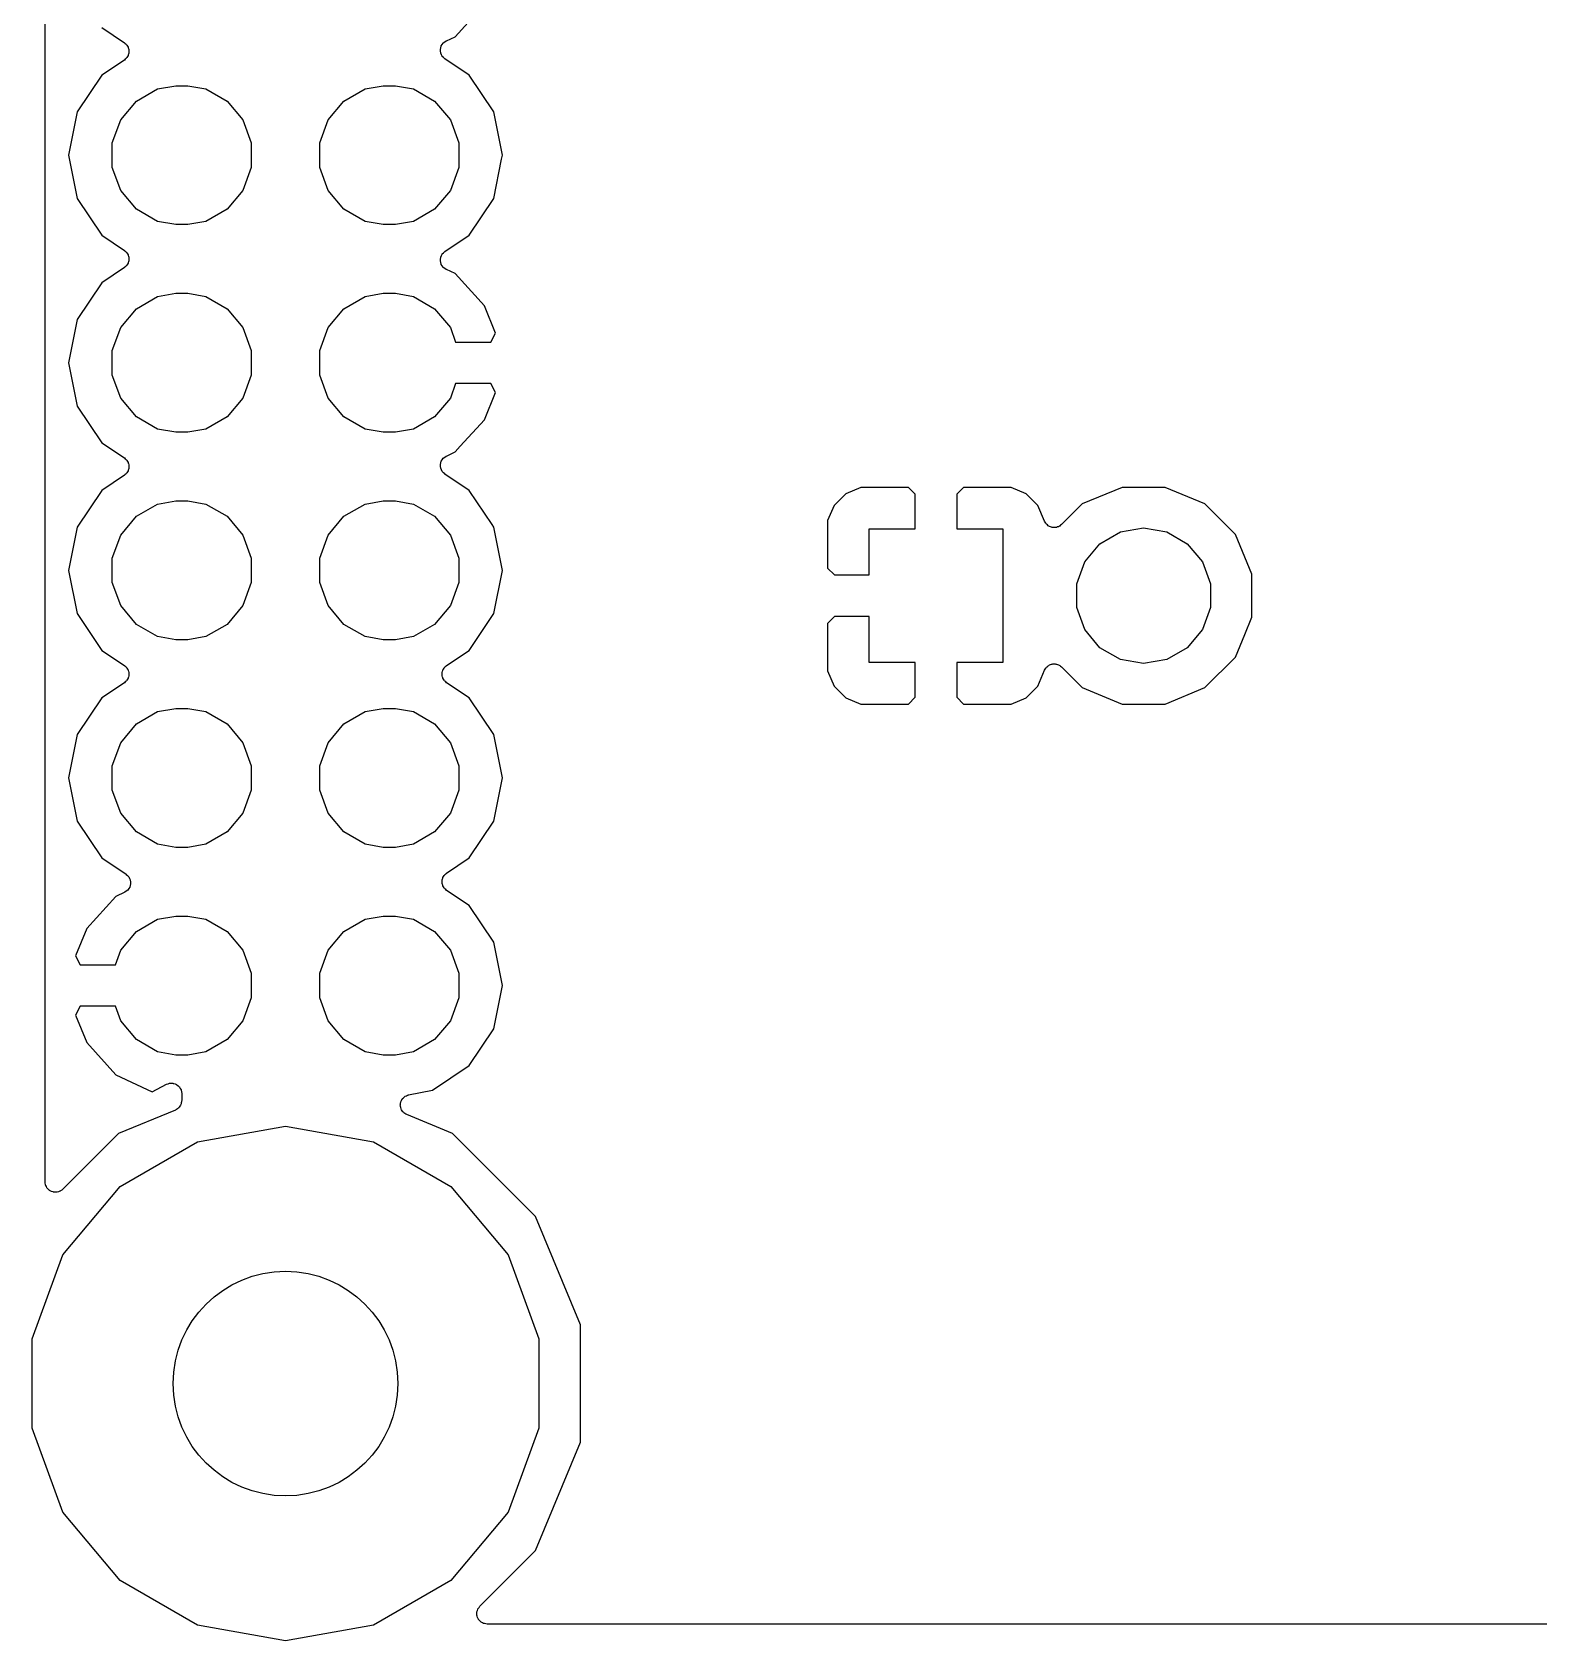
# Model space of a CAD drawing. Extents: x 100.4 to 155.6, y -99.6 to -35.4.
# Drawn here: x 100.4 to 118.84, y -99.65 to -79.97 of the extents above; entities that cross this region are included whole.
import ezdxf

# ---------------------------------------------------------------- set-up
doc = ezdxf.new("R2010")
doc.units = 0
doc.header["$MEASUREMENT"] = 0
doc.layers.add('BLACK', color=7, linetype='CONTINUOUS')

msp = doc.modelspace()

# ---------------------------------------------------------------- linework, layer by layer
at = {"layer": 'BLACK', "linetype": 'CONTINUOUS'}
for p, q in [((100.558, -94.0329), (100.558, -40.9671)), ((105.575, -80.021), (105.933, -79.6278)), ((101.251, -79.9091), (101.528, -80.0944)), ((101.528, -80.0944), (101.538, -80.104)), ((101.538, -80.104), (101.55, -80.1122)), ((105.418, -80.1157), (105.43, -80.0983)), ((105.43, -80.0983), (105.431, -80.0976)), ((105.431, -80.0966), (105.449, -80.0846)), ((105.431, -80.0976), (105.431, -80.0966)), ((105.449, -80.0846), (105.465, -80.0723)), ((105.465, -80.0723), (105.467, -80.0719)), ((105.467, -80.0719), (105.468, -80.0712)), ((105.468, -80.0712), (105.575, -80.021)), ((101.528, -80.3056), (101.251, -80.4909)), ((101.538, -80.296), (101.528, -80.3056)), ((101.55, -80.2878), (101.538, -80.296)), ((101.55, -80.1122), (101.554, -80.1191)), ((101.554, -80.2809), (101.55, -80.2878)), ((101.554, -80.1191), (101.56, -80.1249)), ((101.56, -80.2751), (101.554, -80.2809)), ((101.56, -80.1249), (101.566, -80.1373)), ((101.566, -80.2627), (101.56, -80.2751)), ((101.566, -80.1373), (101.574, -80.1489)), ((101.574, -80.2511), (101.566, -80.2627)), ((101.574, -80.1489), (101.576, -80.157)), ((101.576, -80.243), (101.574, -80.2511)), ((101.576, -80.157), (101.58, -80.1645)), ((101.58, -80.2355), (101.576, -80.243)), ((101.58, -80.1645), (101.581, -80.1782)), ((101.581, -80.2218), (101.58, -80.2355)), ((101.581, -80.1782), (101.584, -80.1917)), ((101.584, -80.2083), (101.581, -80.2218)), ((101.584, -80.1917), (101.584, -80.2)), ((101.584, -80.2), (101.584, -80.2083)), ((105.395, -80.1754), (105.4, -80.1553)), ((105.395, -80.1767), (105.395, -80.1754)), ((105.395, -80.1779), (105.395, -80.1767)), ((105.397, -80.1986), (105.395, -80.1779)), ((105.399, -80.2194), (105.397, -80.1986)), ((105.399, -80.2205), (105.399, -80.2194)), ((105.4, -80.2217), (105.399, -80.2205)), ((105.4, -80.1553), (105.405, -80.135)), ((105.409, -80.2404), (105.4, -80.2217)), ((105.405, -80.135), (105.406, -80.134)), ((105.406, -80.1328), (105.418, -80.1157)), ((105.406, -80.134), (105.406, -80.1328)), ((105.418, -80.2593), (105.409, -80.2404)), ((105.419, -80.2602), (105.418, -80.2593)), ((105.419, -80.2613), (105.419, -80.2602)), ((105.434, -80.2757), (105.419, -80.2613)), ((105.449, -80.2904), (105.434, -80.2757)), ((105.45, -80.2909), (105.449, -80.2904)), ((105.451, -80.2918), (105.45, -80.2909)), ((105.749, -80.4909), (105.451, -80.2918)), ((101.251, -80.4909), (100.951, -80.9401)), ((106.049, -80.9401), (105.749, -80.4909)), ((101.675, -80.8088), (101.935, -80.6589)), ((101.935, -80.6589), (102.156, -80.62)), ((102.156, -80.62), (102.304, -80.62)), ((102.304, -80.62), (102.525, -80.6589)), ((102.525, -80.6589), (102.785, -80.8088)), ((104.215, -80.8088), (104.475, -80.6589)), ((104.475, -80.6589), (104.696, -80.62)), ((104.696, -80.62), (104.844, -80.62)), ((104.844, -80.62), (105.065, -80.6589)), ((105.065, -80.6589), (105.325, -80.8088)), ((101.483, -81.0384), (101.675, -80.8088)), ((102.785, -80.8088), (102.977, -81.0384)), ((104.023, -81.0384), (104.215, -80.8088)), ((105.325, -80.8088), (105.517, -81.0384)), ((100.951, -80.9401), (100.845, -81.47)), ((101.38, -81.3201), (101.483, -81.0384)), ((102.977, -81.0384), (103.08, -81.3201)), ((103.92, -81.3201), (104.023, -81.0384)), ((105.517, -81.0384), (105.62, -81.3201)), ((106.155, -81.47), (106.049, -80.9401)), ((100.845, -81.47), (100.951, -81.9999)), ((101.38, -81.6199), (101.38, -81.3201)), ((103.08, -81.3201), (103.08, -81.6199)), ((103.92, -81.6199), (103.92, -81.3201)), ((105.62, -81.3201), (105.62, -81.6199)), ((106.145, -81.5193), (106.155, -81.47)), ((101.483, -81.9016), (101.38, -81.6199)), ((103.08, -81.6199), (102.977, -81.9016)), ((104.023, -81.9016), (103.92, -81.6199)), ((105.62, -81.6199), (105.517, -81.9016)), ((106.049, -81.9999), (106.145, -81.5194)), ((106.145, -81.5194), (106.145, -81.5193)), ((100.951, -81.9999), (101.251, -82.4491)), ((101.675, -82.1312), (101.483, -81.9016)), ((102.977, -81.9016), (102.785, -82.1312)), ((104.215, -82.1312), (104.023, -81.9016)), ((105.517, -81.9016), (105.325, -82.1312)), ((105.749, -82.4491), (106.049, -81.9999)), ((101.935, -82.2811), (101.675, -82.1312)), ((102.785, -82.1312), (102.525, -82.2811)), ((104.475, -82.2811), (104.215, -82.1312)), ((105.325, -82.1312), (105.065, -82.2811)), ((101.251, -82.4491), (101.528, -82.6344)), ((102.156, -82.32), (101.935, -82.2811)), ((102.304, -82.32), (102.156, -82.32)), ((102.525, -82.2811), (102.304, -82.32)), ((104.696, -82.32), (104.475, -82.2811)), ((104.844, -82.32), (104.696, -82.32)), ((105.065, -82.2811), (104.844, -82.32)), ((105.451, -82.6482), (105.749, -82.4491)), ((101.528, -82.6344), (101.538, -82.644)), ((101.538, -82.644), (101.55, -82.6522)), ((101.55, -82.6522), (101.554, -82.6591)), ((101.554, -82.6591), (101.56, -82.6649)), ((101.56, -82.6649), (101.566, -82.6773)), ((105.419, -82.6787), (105.434, -82.6643)), ((105.434, -82.6643), (105.449, -82.6496)), ((105.449, -82.6496), (105.45, -82.6491)), ((105.45, -82.6491), (105.451, -82.6482)), ((101.528, -82.8456), (101.251, -83.0309)), ((101.538, -82.836), (101.528, -82.8456)), ((101.55, -82.8278), (101.538, -82.836)), ((101.554, -82.8209), (101.55, -82.8278)), ((101.56, -82.8151), (101.554, -82.8209)), ((101.566, -82.8027), (101.56, -82.8151)), ((101.566, -82.6773), (101.574, -82.6889)), ((101.574, -82.7911), (101.566, -82.8027)), ((101.574, -82.6889), (101.576, -82.697)), ((101.576, -82.783), (101.574, -82.7911)), ((101.576, -82.697), (101.58, -82.7045)), ((101.58, -82.7755), (101.576, -82.783)), ((101.58, -82.7045), (101.581, -82.7182)), ((101.581, -82.7618), (101.58, -82.7755)), ((101.581, -82.7182), (101.584, -82.7317)), ((101.584, -82.7483), (101.581, -82.7618)), ((101.584, -82.7317), (101.584, -82.74)), ((101.584, -82.74), (101.584, -82.7483)), ((105.395, -82.7621), (105.397, -82.7414)), ((105.395, -82.7633), (105.395, -82.7621)), ((105.395, -82.7646), (105.395, -82.7633)), ((105.4, -82.7847), (105.395, -82.7646)), ((105.397, -82.7414), (105.399, -82.7206)), ((105.399, -82.7195), (105.4, -82.7183)), ((105.399, -82.7206), (105.399, -82.7195)), ((105.4, -82.7183), (105.409, -82.6996)), ((105.405, -82.805), (105.4, -82.7847)), ((105.406, -82.806), (105.405, -82.805)), ((105.406, -82.8072), (105.406, -82.806)), ((105.418, -82.8243), (105.406, -82.8072)), ((105.409, -82.6996), (105.418, -82.6807)), ((105.418, -82.6807), (105.419, -82.6798)), ((105.43, -82.8417), (105.418, -82.8243)), ((105.419, -82.6798), (105.419, -82.6787)), ((105.431, -82.8424), (105.43, -82.8417)), ((105.431, -82.8434), (105.431, -82.8424)), ((105.449, -82.8554), (105.431, -82.8434)), ((105.465, -82.8677), (105.449, -82.8554)), ((101.251, -83.0309), (100.951, -83.4801)), ((105.467, -82.8681), (105.465, -82.8677)), ((105.468, -82.8688), (105.467, -82.8681)), ((105.575, -82.919), (105.468, -82.8688)), ((105.933, -83.3122), (105.575, -82.919)), ((101.675, -83.3488), (101.935, -83.1989)), ((101.935, -83.1989), (102.156, -83.16)), ((102.156, -83.16), (102.304, -83.16)), ((102.304, -83.16), (102.525, -83.1989)), ((102.525, -83.1989), (102.785, -83.3488)), ((104.215, -83.3488), (104.475, -83.1989)), ((104.475, -83.1989), (104.696, -83.16)), ((104.696, -83.16), (104.844, -83.16)), ((104.844, -83.16), (105.065, -83.1989)), ((105.065, -83.1989), (105.325, -83.3488)), ((101.483, -83.5784), (101.675, -83.3488)), ((102.785, -83.3488), (102.977, -83.5784)), ((104.023, -83.5784), (104.215, -83.3488)), ((105.325, -83.3488), (105.517, -83.5784)), ((106.071, -83.6466), (105.933, -83.3122)), ((100.951, -83.4801), (100.845, -84.01)), ((101.38, -83.8601), (101.483, -83.5784)), ((102.977, -83.5784), (103.08, -83.8601)), ((103.92, -83.8601), (104.023, -83.5784)), ((105.517, -83.5784), (105.582, -83.756)), ((106.014, -83.756), (106.071, -83.6466)), ((105.582, -83.756), (106.014, -83.756)), ((100.845, -84.01), (100.951, -84.5399)), ((101.38, -84.1599), (101.38, -83.8601)), ((103.08, -83.8601), (103.08, -84.1599)), ((103.92, -84.1599), (103.92, -83.8601)), ((101.483, -84.4416), (101.38, -84.1599)), ((103.08, -84.1599), (102.977, -84.4416)), ((104.023, -84.4416), (103.92, -84.1599)), ((105.582, -84.264), (105.517, -84.4416)), ((106.014, -84.264), (105.582, -84.264)), ((105.933, -84.7078), (106.071, -84.3734)), ((106.071, -84.3734), (106.014, -84.264)), ((100.951, -84.5399), (101.251, -84.9891)), ((101.675, -84.6712), (101.483, -84.4416)), ((102.977, -84.4416), (102.785, -84.6712)), ((104.215, -84.6712), (104.023, -84.4416)), ((105.517, -84.4416), (105.325, -84.6712)), ((101.935, -84.8211), (101.675, -84.6712)), ((102.156, -84.86), (101.935, -84.8211)), ((102.525, -84.8211), (102.304, -84.86)), ((102.785, -84.6712), (102.525, -84.8211)), ((104.475, -84.8211), (104.215, -84.6712)), ((104.696, -84.86), (104.475, -84.8211)), ((105.065, -84.8211), (104.844, -84.86)), ((105.325, -84.6712), (105.065, -84.8211)), ((105.639, -85.03), (105.933, -84.7078)), ((101.251, -84.9891), (101.528, -85.1744)), ((102.304, -84.86), (102.156, -84.86)), ((104.844, -84.86), (104.696, -84.86)), ((101.528, -85.1744), (101.538, -85.184)), ((101.538, -85.184), (101.55, -85.1922)), ((101.55, -85.1922), (101.554, -85.1991)), ((101.554, -85.1991), (101.56, -85.2049)), ((101.56, -85.2049), (101.566, -85.2173)), ((101.566, -85.2173), (101.574, -85.2289)), ((105.4, -85.2353), (105.405, -85.215)), ((105.405, -85.215), (105.406, -85.214)), ((105.406, -85.2128), (105.418, -85.1957)), ((105.406, -85.214), (105.406, -85.2128)), ((105.418, -85.1957), (105.43, -85.1783)), ((105.43, -85.1783), (105.431, -85.1776)), ((105.431, -85.1766), (105.449, -85.1646)), ((105.431, -85.1776), (105.431, -85.1766)), ((105.449, -85.1646), (105.465, -85.1523)), ((105.465, -85.1523), (105.467, -85.1519)), ((105.467, -85.1519), (105.468, -85.1512)), ((105.468, -85.1512), (105.575, -85.101)), ((105.575, -85.101), (105.639, -85.03)), ((105.639, -85.03), (105.639, -85.03)), ((101.528, -85.3856), (101.251, -85.5709)), ((101.538, -85.376), (101.528, -85.3856)), ((101.55, -85.3678), (101.538, -85.376)), ((101.554, -85.3609), (101.55, -85.3678)), ((101.56, -85.3551), (101.554, -85.3609)), ((101.566, -85.3427), (101.56, -85.3551)), ((101.574, -85.3311), (101.566, -85.3427)), ((101.574, -85.2289), (101.576, -85.237)), ((101.576, -85.323), (101.574, -85.3311)), ((101.576, -85.237), (101.58, -85.2445)), ((101.58, -85.3155), (101.576, -85.323)), ((101.58, -85.2445), (101.581, -85.2582)), ((101.581, -85.3018), (101.58, -85.3155)), ((101.581, -85.2582), (101.584, -85.2717)), ((101.584, -85.2883), (101.581, -85.3018)), ((101.584, -85.2717), (101.584, -85.28)), ((101.584, -85.28), (101.584, -85.2883)), ((105.395, -85.2554), (105.4, -85.2353)), ((105.395, -85.2567), (105.395, -85.2554)), ((105.395, -85.2579), (105.395, -85.2567)), ((105.397, -85.2786), (105.395, -85.2579)), ((105.399, -85.2994), (105.397, -85.2786)), ((105.399, -85.3005), (105.399, -85.2994)), ((105.4, -85.3017), (105.399, -85.3005)), ((105.409, -85.3204), (105.4, -85.3017)), ((105.418, -85.3393), (105.409, -85.3204)), ((105.419, -85.3402), (105.418, -85.3393)), ((105.419, -85.3413), (105.419, -85.3402)), ((105.434, -85.3557), (105.419, -85.3413)), ((105.449, -85.3704), (105.434, -85.3557)), ((105.45, -85.3709), (105.449, -85.3704)), ((105.451, -85.3718), (105.45, -85.3709)), ((105.749, -85.5709), (105.451, -85.3718)), ((101.251, -85.5709), (100.951, -86.0201)), ((106.027, -85.9871), (105.749, -85.5709)), ((110.355, -85.6122), (110.212, -85.7551)), ((110.541, -85.5349), (110.355, -85.6122)), ((111.122, -85.5349), (110.541, -85.5349)), ((111.206, -85.6192), (111.122, -85.5349)), ((111.206, -86.0429), (111.206, -85.6192)), ((111.798, -85.5349), (111.714, -85.6192)), ((111.714, -85.6192), (111.714, -86.0429)), ((112.379, -85.5349), (111.798, -85.5349)), ((112.565, -85.6122), (112.379, -85.5349)), ((112.708, -85.7551), (112.565, -85.6122)), ((113.736, -85.5349), (113.249, -85.7367)), ((114.264, -85.5349), (113.736, -85.5349)), ((114.751, -85.7367), (114.264, -85.5349)), ((101.675, -85.8888), (101.935, -85.7389)), ((101.935, -85.7389), (102.156, -85.7)), ((102.156, -85.7), (102.304, -85.7)), ((102.304, -85.7), (102.525, -85.7389)), ((102.525, -85.7389), (102.785, -85.8888)), ((104.215, -85.8888), (104.475, -85.7389)), ((104.475, -85.7389), (104.696, -85.7)), ((104.696, -85.7), (104.844, -85.7)), ((104.844, -85.7), (105.065, -85.7389)), ((105.065, -85.7389), (105.325, -85.8888)), ((110.212, -85.7551), (110.134, -85.9418)), ((112.788, -85.949), (112.708, -85.7551)), ((113.249, -85.7367), (112.996, -85.9902)), ((115.095, -86.0812), (114.751, -85.7367)), ((101.483, -86.1184), (101.675, -85.8888)), ((102.785, -85.8888), (102.977, -86.1184)), ((104.023, -86.1184), (104.215, -85.8888)), ((105.325, -85.8888), (105.517, -86.1184)), ((106.049, -86.0201), (106.027, -85.9871)), ((110.134, -85.9418), (110.134, -86.522)), ((112.796, -85.9607), (112.788, -85.949)), ((112.802, -85.9733), (112.796, -85.9607)), ((112.808, -85.9792), (112.802, -85.9733)), ((112.812, -85.9862), (112.808, -85.9792)), ((112.823, -85.9947), (112.812, -85.9862)), ((112.833, -86.0045), (112.823, -85.9947)), ((112.841, -86.008), (112.833, -86.0045)), ((112.847, -86.0131), (112.841, -86.008)), ((112.86, -86.0172), (112.847, -86.0131)), ((112.966, -86.0107), (112.959, -86.0155)), ((112.974, -86.0075), (112.966, -86.0107)), ((112.984, -85.9982), (112.974, -86.0075)), ((112.996, -85.9902), (112.984, -85.9982)), ((100.951, -86.0201), (100.845, -86.55)), ((101.38, -86.4001), (101.483, -86.1184)), ((102.977, -86.1184), (103.08, -86.4001)), ((103.92, -86.4001), (104.023, -86.1184)), ((105.517, -86.1184), (105.62, -86.4001)), ((106.155, -86.55), (106.049, -86.0201)), ((110.642, -86.6064), (110.642, -86.0429)), ((110.642, -86.0429), (111.206, -86.0429)), ((111.714, -86.0429), (112.277, -86.0429)), ((112.277, -86.0429), (112.277, -87.6779)), ((112.873, -86.0231), (112.86, -86.0172)), ((112.881, -86.0238), (112.873, -86.0231)), ((112.889, -86.0263), (112.881, -86.0238)), ((112.903, -86.0257), (112.889, -86.0263)), ((112.917, -86.0269), (112.903, -86.0257)), ((112.925, -86.0248), (112.917, -86.0269)), ((112.933, -86.0244), (112.925, -86.0248)), ((112.946, -86.0191), (112.933, -86.0244)), ((112.959, -86.0155), (112.946, -86.0191)), ((113.466, -86.2245), (113.716, -86.0803)), ((113.716, -86.0803), (114, -86.0303)), ((114, -86.0303), (114.284, -86.0803)), ((114.284, -86.0803), (114.534, -86.2245)), ((115.124, -86.1095), (115.095, -86.0812)), ((115.095, -86.0812), (115.095, -86.0812)), ((115.325, -86.5967), (115.124, -86.1095)), ((101.38, -86.6999), (101.38, -86.4001)), ((103.08, -86.4001), (103.08, -86.6999)), ((103.92, -86.6999), (103.92, -86.4001)), ((105.62, -86.4001), (105.62, -86.6999)), ((113.281, -86.4453), (113.466, -86.2245)), ((114.534, -86.2245), (114.719, -86.4453)), ((100.845, -86.55), (100.951, -87.0799)), ((106.049, -87.0799), (106.155, -86.55)), ((110.134, -86.522), (110.219, -86.6064)), ((113.182, -86.7162), (113.281, -86.4453)), ((114.719, -86.4453), (114.817, -86.7162)), ((115.325, -87.124), (115.325, -86.5967)), ((101.483, -86.9816), (101.38, -86.6999)), ((103.08, -86.6999), (102.977, -86.9816)), ((104.023, -86.9816), (103.92, -86.6999)), ((105.62, -86.6999), (105.517, -86.9816)), ((110.219, -86.6064), (110.642, -86.6064)), ((113.182, -87.0045), (113.182, -86.7162)), ((114.817, -86.7162), (114.817, -87.0045)), ((101.675, -87.2112), (101.483, -86.9816)), ((102.977, -86.9816), (102.785, -87.2112)), ((104.215, -87.2112), (104.023, -86.9816)), ((105.517, -86.9816), (105.325, -87.2112)), ((100.951, -87.0799), (101.251, -87.5291)), ((105.749, -87.5291), (106.049, -87.0799)), ((110.219, -87.1144), (110.134, -87.1987)), ((110.642, -87.1144), (110.219, -87.1144)), ((110.642, -87.6779), (110.642, -87.1144)), ((113.281, -87.2754), (113.182, -87.0045)), ((114.817, -87.0045), (114.719, -87.2754)), ((115.238, -87.3358), (115.325, -87.124)), ((101.935, -87.3611), (101.675, -87.2112)), ((102.156, -87.4), (101.935, -87.3611)), ((102.525, -87.3611), (102.304, -87.4)), ((102.785, -87.2112), (102.525, -87.3611)), ((104.475, -87.3611), (104.215, -87.2112)), ((104.696, -87.4), (104.475, -87.3611)), ((105.065, -87.3611), (104.844, -87.4)), ((105.325, -87.2112), (105.065, -87.3611)), ((110.134, -87.1987), (110.134, -87.7789)), ((113.466, -87.4963), (113.281, -87.2754)), ((114.719, -87.2754), (114.534, -87.4963)), ((115.124, -87.6112), (115.238, -87.3358)), ((115.238, -87.3358), (115.238, -87.3358)), ((101.251, -87.5291), (101.528, -87.7144)), ((102.304, -87.4), (102.156, -87.4)), ((104.844, -87.4), (104.696, -87.4)), ((105.472, -87.7144), (105.749, -87.5291)), ((113.716, -87.6404), (113.466, -87.4963)), ((114.534, -87.4963), (114.284, -87.6404)), ((101.528, -87.7144), (101.538, -87.724)), ((101.538, -87.724), (101.55, -87.7322)), ((101.55, -87.7322), (101.554, -87.7391)), ((101.554, -87.7391), (101.56, -87.7449)), ((101.56, -87.7449), (101.566, -87.7573)), ((101.566, -87.7573), (101.574, -87.7689)), ((101.574, -87.7689), (101.576, -87.777)), ((101.576, -87.777), (101.58, -87.7845)), ((101.58, -87.7845), (101.581, -87.7982)), ((105.419, -87.7982), (105.42, -87.7845)), ((105.42, -87.7845), (105.424, -87.777)), ((105.424, -87.777), (105.426, -87.7689)), ((105.426, -87.7689), (105.434, -87.7573)), ((105.434, -87.7573), (105.44, -87.7449)), ((105.44, -87.7449), (105.446, -87.7391)), ((105.446, -87.7391), (105.45, -87.7322)), ((105.45, -87.7322), (105.462, -87.724)), ((105.462, -87.724), (105.472, -87.7144)), ((110.134, -87.7789), (110.212, -87.9656)), ((111.206, -87.6779), (110.642, -87.6779)), ((111.206, -88.1015), (111.206, -87.6779)), ((112.277, -87.6779), (111.714, -87.6779)), ((111.714, -87.6779), (111.714, -88.1015)), ((112.708, -87.9656), (112.788, -87.7717)), ((112.788, -87.7717), (112.796, -87.76)), ((112.796, -87.76), (112.802, -87.7475)), ((112.802, -87.7475), (112.808, -87.7416)), ((112.808, -87.7416), (112.812, -87.7345)), ((112.812, -87.7345), (112.823, -87.7261)), ((112.823, -87.7261), (112.833, -87.7163)), ((112.833, -87.7163), (112.841, -87.7128)), ((112.841, -87.7128), (112.847, -87.7077)), ((112.847, -87.7077), (112.86, -87.7035)), ((112.86, -87.7035), (112.873, -87.6977)), ((112.873, -87.6977), (112.881, -87.6969)), ((112.881, -87.6969), (112.889, -87.6944)), ((112.889, -87.6944), (112.903, -87.695)), ((112.903, -87.695), (112.917, -87.6938)), ((112.917, -87.6938), (112.925, -87.696)), ((112.925, -87.696), (112.933, -87.6963)), ((112.933, -87.6963), (112.946, -87.7017)), ((112.946, -87.7017), (112.959, -87.7052)), ((112.959, -87.7052), (112.966, -87.71)), ((112.966, -87.71), (112.974, -87.7132)), ((112.974, -87.7132), (112.984, -87.7226)), ((112.984, -87.7226), (112.996, -87.7305)), ((112.996, -87.7305), (113.249, -87.9841)), ((114, -87.6905), (113.716, -87.6404)), ((114.284, -87.6404), (114, -87.6905)), ((114.751, -87.9841), (115.124, -87.6112)), ((101.528, -87.9256), (101.251, -88.1109)), ((101.538, -87.916), (101.528, -87.9256)), ((101.55, -87.9078), (101.538, -87.916)), ((101.554, -87.9009), (101.55, -87.9078)), ((101.56, -87.8951), (101.554, -87.9009)), ((101.566, -87.8827), (101.56, -87.8951)), ((101.574, -87.8711), (101.566, -87.8827)), ((101.576, -87.863), (101.574, -87.8711)), ((101.58, -87.8555), (101.576, -87.863)), ((101.581, -87.8418), (101.58, -87.8555)), ((101.581, -87.7982), (101.584, -87.8117)), ((101.584, -87.8283), (101.581, -87.8418)), ((101.584, -87.8117), (101.584, -87.82)), ((101.584, -87.82), (101.584, -87.8283)), ((105.416, -87.8117), (105.419, -87.7982)), ((105.416, -87.82), (105.416, -87.8117)), ((105.416, -87.8283), (105.416, -87.82)), ((105.419, -87.8418), (105.416, -87.8283)), ((105.42, -87.8555), (105.419, -87.8418)), ((105.424, -87.863), (105.42, -87.8555)), ((105.426, -87.8711), (105.424, -87.863)), ((105.434, -87.8827), (105.426, -87.8711)), ((105.44, -87.8951), (105.434, -87.8827)), ((105.446, -87.9009), (105.44, -87.8951)), ((105.45, -87.9078), (105.446, -87.9009)), ((105.462, -87.916), (105.45, -87.9078)), ((105.472, -87.9256), (105.462, -87.916)), ((105.749, -88.1109), (105.472, -87.9256)), ((110.212, -87.9656), (110.355, -88.1085)), ((112.565, -88.1085), (112.708, -87.9656)), ((101.251, -88.1109), (100.951, -88.5601)), ((106.049, -88.5601), (105.749, -88.1109)), ((110.355, -88.1085), (110.541, -88.1859)), ((111.122, -88.1859), (111.206, -88.1015)), ((111.714, -88.1015), (111.798, -88.1859)), ((112.379, -88.1859), (112.565, -88.1085)), ((113.249, -87.9841), (113.736, -88.1859)), ((114.264, -88.1859), (114.751, -87.9841)), ((101.675, -88.4288), (101.935, -88.2789)), ((101.935, -88.2789), (102.156, -88.24)), ((102.156, -88.24), (102.304, -88.24)), ((102.304, -88.24), (102.525, -88.2789)), ((102.525, -88.2789), (102.785, -88.4288)), ((104.215, -88.4288), (104.475, -88.2789)), ((104.475, -88.2789), (104.696, -88.24)), ((104.696, -88.24), (104.844, -88.24)), ((104.844, -88.24), (105.065, -88.2789)), ((105.065, -88.2789), (105.325, -88.4288)), ((110.541, -88.1859), (111.122, -88.1859)), ((111.798, -88.1859), (112.379, -88.1859)), ((113.736, -88.1859), (114.264, -88.1859)), ((100.951, -88.5601), (100.845, -89.09)), ((101.483, -88.6584), (101.675, -88.4288)), ((102.785, -88.4288), (102.977, -88.6584)), ((104.023, -88.6584), (104.215, -88.4288)), ((105.325, -88.4288), (105.517, -88.6584)), ((106.155, -89.09), (106.049, -88.5601)), ((101.38, -88.9401), (101.483, -88.6584)), ((102.977, -88.6584), (103.08, -88.9401)), ((103.92, -88.9401), (104.023, -88.6584)), ((105.517, -88.6584), (105.62, -88.9401)), ((101.38, -89.2399), (101.38, -88.9401)), ((103.08, -88.9401), (103.08, -89.2399)), ((103.92, -89.2399), (103.92, -88.9401)), ((105.62, -88.9401), (105.62, -89.2399)), ((100.845, -89.09), (100.951, -89.6199)), ((106.049, -89.6199), (106.155, -89.09)), ((101.483, -89.5216), (101.38, -89.2399)), ((103.08, -89.2399), (102.977, -89.5216)), ((104.023, -89.5216), (103.92, -89.2399)), ((105.62, -89.2399), (105.517, -89.5216)), ((101.675, -89.7512), (101.483, -89.5216)), ((102.977, -89.5216), (102.785, -89.7512)), ((104.215, -89.7512), (104.023, -89.5216)), ((105.517, -89.5216), (105.325, -89.7512)), ((100.951, -89.6199), (101.251, -90.0691)), ((101.935, -89.9011), (101.675, -89.7512)), ((102.785, -89.7512), (102.525, -89.9011)), ((104.475, -89.9011), (104.215, -89.7512)), ((105.325, -89.7512), (105.065, -89.9011)), ((105.749, -90.0691), (106.049, -89.6199)), ((102.156, -89.94), (101.935, -89.9011)), ((102.304, -89.94), (102.156, -89.94)), ((102.525, -89.9011), (102.304, -89.94)), ((104.696, -89.94), (104.475, -89.9011)), ((104.844, -89.94), (104.696, -89.94)), ((105.065, -89.9011), (104.844, -89.94)), ((101.251, -90.0691), (101.549, -90.2682)), ((105.472, -90.2544), (105.749, -90.0691)), ((101.549, -90.2682), (101.55, -90.2691)), ((101.55, -90.2691), (101.551, -90.2696)), ((101.551, -90.2696), (101.566, -90.2843)), ((101.566, -90.2843), (101.581, -90.2987)), ((101.581, -90.2987), (101.581, -90.2998)), ((101.581, -90.2998), (101.582, -90.3007)), ((101.582, -90.3007), (101.591, -90.3196)), ((101.591, -90.3196), (101.6, -90.3383)), ((101.6, -90.3383), (101.601, -90.3395)), ((101.601, -90.3395), (101.601, -90.3406)), ((101.601, -90.3406), (101.603, -90.3614)), ((105.416, -90.3517), (105.419, -90.3382)), ((105.419, -90.3382), (105.42, -90.3245)), ((105.42, -90.3245), (105.424, -90.317)), ((105.424, -90.317), (105.426, -90.3089)), ((105.426, -90.3089), (105.434, -90.2973)), ((105.434, -90.2973), (105.44, -90.2849)), ((105.44, -90.2849), (105.446, -90.2791)), ((105.446, -90.2791), (105.45, -90.2722)), ((105.45, -90.2722), (105.462, -90.264)), ((105.462, -90.264), (105.472, -90.2544)), ((101.425, -90.539), (101.067, -90.9322)), ((101.532, -90.4888), (101.425, -90.539)), ((101.533, -90.4881), (101.532, -90.4888)), ((101.535, -90.4877), (101.533, -90.4881)), ((101.551, -90.4754), (101.535, -90.4877)), ((101.569, -90.4634), (101.551, -90.4754)), ((101.57, -90.4617), (101.569, -90.4624)), ((101.569, -90.4624), (101.569, -90.4634)), ((101.582, -90.4443), (101.57, -90.4617)), ((101.594, -90.4272), (101.582, -90.4443)), ((101.595, -90.425), (101.594, -90.426)), ((101.594, -90.426), (101.594, -90.4272)), ((101.6, -90.4047), (101.595, -90.425)), ((101.605, -90.3846), (101.6, -90.4047)), ((101.603, -90.3614), (101.605, -90.3821)), ((101.605, -90.3821), (101.605, -90.3833)), ((101.605, -90.3833), (101.605, -90.3846)), ((105.416, -90.36), (105.416, -90.3517)), ((105.416, -90.3683), (105.416, -90.36)), ((105.419, -90.3818), (105.416, -90.3683)), ((105.42, -90.3955), (105.419, -90.3818)), ((105.424, -90.403), (105.42, -90.3955)), ((105.426, -90.4111), (105.424, -90.403)), ((105.434, -90.4227), (105.426, -90.4111)), ((105.44, -90.4351), (105.434, -90.4227)), ((105.446, -90.4409), (105.44, -90.4351)), ((105.45, -90.4478), (105.446, -90.4409)), ((105.462, -90.456), (105.45, -90.4478)), ((105.472, -90.4656), (105.462, -90.456)), ((105.749, -90.6509), (105.472, -90.4656)), ((106.049, -91.1001), (105.749, -90.6509)), ((101.067, -90.9322), (100.929, -91.2666)), ((101.675, -90.9688), (101.935, -90.8189)), ((101.935, -90.8189), (102.156, -90.78)), ((102.156, -90.78), (102.304, -90.78)), ((102.304, -90.78), (102.525, -90.8189)), ((102.525, -90.8189), (102.785, -90.9688)), ((104.215, -90.9688), (104.475, -90.8189)), ((104.475, -90.8189), (104.696, -90.78)), ((104.696, -90.78), (104.844, -90.78)), ((104.844, -90.78), (105.065, -90.8189)), ((105.065, -90.8189), (105.325, -90.9688)), ((101.483, -91.1984), (101.675, -90.9688)), ((102.785, -90.9688), (102.977, -91.1984)), ((104.023, -91.1984), (104.215, -90.9688)), ((105.325, -90.9688), (105.517, -91.1984)), ((106.155, -91.63), (106.049, -91.1001)), ((100.929, -91.2666), (100.986, -91.376)), ((101.418, -91.376), (101.483, -91.1984)), ((102.977, -91.1984), (103.08, -91.4801)), ((103.92, -91.4801), (104.023, -91.1984)), ((105.517, -91.1984), (105.62, -91.4801)), ((100.986, -91.376), (101.418, -91.376)), ((103.08, -91.4801), (103.08, -91.7799)), ((103.92, -91.7799), (103.92, -91.4801)), ((105.62, -91.4801), (105.62, -91.7799)), ((106.049, -92.1599), (106.155, -91.63)), ((100.986, -91.884), (100.929, -91.9934)), ((101.418, -91.884), (100.986, -91.884)), ((101.483, -92.0616), (101.418, -91.884)), ((103.08, -91.7799), (102.977, -92.0616)), ((104.023, -92.0616), (103.92, -91.7799)), ((105.62, -91.7799), (105.517, -92.0616)), ((100.929, -91.9934), (101.067, -92.3278)), ((101.675, -92.2912), (101.483, -92.0616)), ((102.977, -92.0616), (102.785, -92.2912)), ((104.215, -92.2912), (104.023, -92.0616)), ((105.517, -92.0616), (105.325, -92.2912)), ((101.935, -92.4411), (101.675, -92.2912)), ((102.785, -92.2912), (102.525, -92.4411)), ((104.475, -92.4411), (104.215, -92.2912)), ((105.325, -92.2912), (105.065, -92.4411)), ((105.749, -92.6091), (106.049, -92.1599)), ((101.067, -92.3278), (101.425, -92.721)), ((102.156, -92.48), (101.935, -92.4411)), ((102.304, -92.48), (102.156, -92.48)), ((102.525, -92.4411), (102.304, -92.48)), ((104.696, -92.48), (104.475, -92.4411)), ((104.844, -92.48), (104.696, -92.48)), ((105.065, -92.4411), (104.844, -92.48)), ((105.3, -92.9092), (105.749, -92.6091)), ((101.425, -92.721), (101.87, -92.9297)), ((101.87, -92.9297), (102.044, -92.8384)), ((102.044, -92.8384), (102.063, -92.8324)), ((102.063, -92.8324), (102.081, -92.8257)), ((102.081, -92.8257), (102.084, -92.8257)), ((102.084, -92.8257), (102.086, -92.825)), ((102.086, -92.825), (102.106, -92.8257)), ((102.106, -92.8257), (102.125, -92.8257)), ((102.125, -92.8257), (102.127, -92.8266)), ((102.127, -92.8266), (102.13, -92.8267)), ((102.13, -92.8267), (102.148, -92.8342)), ((102.148, -92.8342), (102.166, -92.8408)), ((102.166, -92.8408), (102.168, -92.8425)), ((102.168, -92.8425), (102.171, -92.8435)), ((102.171, -92.8435), (102.185, -92.8566)), ((102.185, -92.8566), (102.2, -92.8692)), ((102.2, -92.8692), (102.202, -92.8714)), ((102.202, -92.8714), (102.203, -92.8732)), ((102.203, -92.8732), (102.213, -92.8905)), ((102.213, -92.8905), (102.222, -92.9074)), ((102.216, -93.0946), (102.207, -93.1056)), ((102.218, -93.0866), (102.216, -93.0946)), ((102.222, -93.0794), (102.218, -93.0866)), ((102.222, -92.9074), (102.223, -92.9099)), ((102.225, -93.0657), (102.222, -93.0794)), ((102.223, -92.9099), (102.224, -92.9122)), ((102.224, -92.9122), (102.227, -92.9316)), ((102.229, -93.0525), (102.225, -93.0657)), ((102.227, -92.9316), (102.23, -92.9508)), ((102.23, -93.0359), (102.229, -93.0442)), ((102.229, -93.0442), (102.229, -93.0525)), ((102.23, -92.9508), (102.23, -93.0359)), ((104.905, -93.0947), (104.908, -93.0797)), ((104.907, -93.1015), (104.905, -93.0947)), ((104.908, -93.0644), (104.911, -93.058)), ((104.908, -93.0797), (104.908, -93.0644)), ((104.911, -93.058), (104.912, -93.0511)), ((104.912, -93.0511), (104.919, -93.0378)), ((104.919, -93.0378), (104.925, -93.0237)), ((104.925, -93.0237), (104.93, -93.0186)), ((104.93, -93.0186), (104.933, -93.0124)), ((104.933, -93.0124), (104.945, -93.0024)), ((104.945, -93.0024), (104.955, -92.9912)), ((104.955, -92.9912), (104.961, -92.988)), ((104.961, -92.988), (104.966, -92.9834)), ((104.966, -92.9834), (104.981, -92.9778)), ((104.981, -92.9778), (104.994, -92.9708)), ((104.994, -92.9708), (105.001, -92.9699)), ((105.001, -92.9699), (105.007, -92.9674)), ((105.007, -92.9674), (105.3, -92.9092)), ((102.152, -93.1533), (101.456, -93.4413)), ((102.159, -93.1488), (102.152, -93.1533)), ((102.166, -93.1459), (102.159, -93.1488)), ((102.177, -93.137), (102.166, -93.1459)), ((102.189, -93.1296), (102.177, -93.137)), ((102.194, -93.1229), (102.189, -93.1296)), ((102.2, -93.1176), (102.194, -93.1229)), ((102.207, -93.1056), (102.2, -93.1176)), ((104.906, -93.1085), (104.907, -93.1015)), ((104.911, -93.123), (104.906, -93.1085)), ((104.914, -93.138), (104.911, -93.123)), ((104.917, -93.1439), (104.914, -93.138)), ((104.92, -93.1506), (104.917, -93.1439)), ((104.929, -93.1627), (104.92, -93.1506)), ((104.937, -93.1757), (104.929, -93.1627)), ((104.942, -93.18), (104.937, -93.1757)), ((104.946, -93.1856), (104.942, -93.18)), ((104.959, -93.1937), (104.946, -93.1856)), ((104.971, -93.2033), (104.959, -93.1937)), ((104.978, -93.2055), (104.971, -93.2033)), ((104.984, -93.2093), (104.978, -93.2055)), ((105.544, -93.4413), (104.984, -93.2093)), ((101.456, -93.4413), (100.775, -94.1227)), ((102.423, -93.542), (103.5, -93.3522)), ((103.5, -93.3522), (104.577, -93.542)), ((106.559, -94.4562), (105.544, -93.4413)), ((101.477, -94.0886), (102.423, -93.542)), ((104.577, -93.542), (105.523, -94.0886)), ((100.561, -94.0493), (100.558, -94.0329)), ((100.562, -94.0658), (100.561, -94.0493)), ((100.565, -94.0708), (100.562, -94.0658)), ((100.566, -94.0763), (100.565, -94.0708)), ((100.574, -94.0907), (100.566, -94.0763)), ((100.581, -94.1058), (100.574, -94.0907)), ((100.585, -94.1097), (100.581, -94.1058)), ((100.588, -94.1145), (100.585, -94.1097)), ((100.6, -94.1252), (100.588, -94.1145)), ((100.612, -94.1369), (100.6, -94.1252)), ((100.617, -94.1393), (100.612, -94.1369)), ((100.621, -94.1429), (100.617, -94.1393)), ((100.637, -94.1486), (100.621, -94.1429)), ((100.652, -94.1556), (100.637, -94.1486)), ((100.658, -94.1561), (100.652, -94.1556)), ((100.663, -94.158), (100.658, -94.1561)), ((100.68, -94.158), (100.663, -94.158)), ((100.696, -94.1594), (100.68, -94.158)), ((100.701, -94.158), (100.696, -94.1594)), ((100.707, -94.158), (100.701, -94.158)), ((100.723, -94.1523), (100.707, -94.158)), ((100.739, -94.148), (100.723, -94.1523)), ((100.743, -94.1448), (100.739, -94.148)), ((100.748, -94.1429), (100.743, -94.1448)), ((100.761, -94.1322), (100.748, -94.1429)), ((100.775, -94.1227), (100.761, -94.1322)), ((100.774, -94.9261), (101.477, -94.0886)), ((105.523, -94.0886), (106.226, -94.9261)), ((107.108, -95.7823), (106.559, -94.4562)), ((100.4, -95.9534), (100.774, -94.9261)), ((106.226, -94.9261), (106.6, -95.9534)), ((107.108, -97.2177), (107.108, -95.7823)), ((100.4, -97.0466), (100.4, -95.9534)), ((106.6, -95.9534), (106.6, -97.0466)), ((100.774, -98.0739), (100.4, -97.0466)), ((106.6, -97.0466), (106.226, -98.0739)), ((106.559, -98.5438), (107.108, -97.2177)), ((101.477, -98.9114), (100.774, -98.0739)), ((106.226, -98.0739), (105.523, -98.9114)), ((105.877, -99.2252), (106.559, -98.5438)), ((102.423, -99.458), (101.477, -98.9114)), ((105.523, -98.9114), (104.577, -99.458)), ((105.841, -99.3039), (105.842, -99.2985)), ((105.842, -99.3205), (105.841, -99.3039)), ((105.842, -99.2929), (105.848, -99.2774)), ((105.842, -99.2985), (105.842, -99.2929)), ((105.842, -99.3371), (105.842, -99.3205)), ((105.844, -99.3423), (105.842, -99.3371)), ((105.844, -99.3479), (105.844, -99.3423)), ((105.851, -99.3629), (105.844, -99.3479)), ((105.848, -99.2774), (105.852, -99.2613)), ((105.857, -99.3785), (105.851, -99.3629)), ((105.852, -99.2613), (105.855, -99.2568)), ((105.855, -99.2568), (105.857, -99.2515)), ((105.857, -99.2515), (105.868, -99.2388)), ((105.861, -99.3828), (105.857, -99.3785)), ((105.863, -99.3878), (105.861, -99.3828)), ((105.875, -99.3996), (105.863, -99.3878)), ((105.868, -99.2388), (105.877, -99.2252)), ((103.5, -99.6478), (102.423, -99.458)), ((104.577, -99.458), (103.5, -99.6478)), ((105.885, -99.4123), (105.875, -99.3996)), ((105.89, -99.4151), (105.885, -99.4123)), ((105.894, -99.419), (105.89, -99.4151)), ((105.909, -99.426), (105.894, -99.419)), ((105.924, -99.4343), (105.909, -99.426)), ((105.929, -99.4353), (105.924, -99.4343)), ((105.934, -99.4377), (105.929, -99.4353)), ((105.951, -99.4391), (105.934, -99.4377)), ((105.967, -99.442), (105.951, -99.4391)), ((150.033, -99.442), (105.967, -99.442))]:
    msp.add_line(p, q, dxfattribs=at)
at = {"layer": 'BLACK'}
msp.add_circle((103.5, -96.5), 1.375, dxfattribs=at)

doc.saveas('drawing.dxf')
